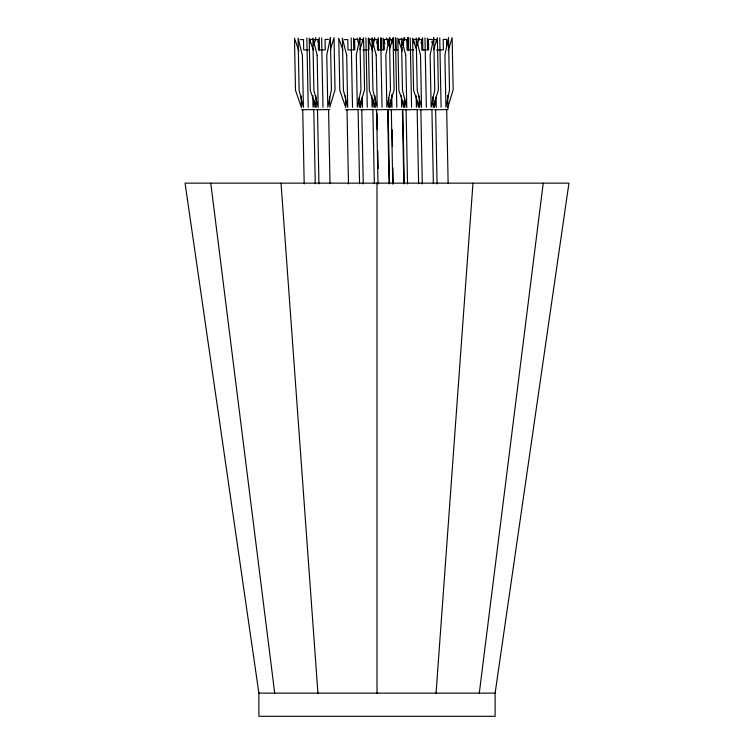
<?xml version="1.0" encoding="UTF-8"?>
<svg xmlns="http://www.w3.org/2000/svg" width="754" height="754" viewBox="0 0 754 754"><rect width="100%" height="100%" fill="white"/><g stroke="black" fill="none" stroke-linecap="round" stroke-linejoin="round"><path stroke-width="1.13" d="M436.057 693.124L472.975 183.147M479.29 693.124L543.229 183.147M495.114 693.124L568.94 183.147L185.06 183.147L258.886 693.124L258.886 716.3L495.114 716.3L495.114 693.124L258.886 693.124M314.041 45.344L315.624 37.775L315.672 40.085M314.39 100.706L313.033 107.191L312.806 95.607M372.203 49.67L374.681 37.775L374.729 40.085M373.673 99.622L372.09 107.191L371.863 95.607M388.979 42.092L389.884 37.775L389.931 40.085M401.731 49.67L402.184 47.502M402.636 45.344L404.21 37.775L404.257 40.085M403.296 44.26L403.748 42.092M404.191 39.934L404.644 37.775L404.691 40.085M402.975 100.706L401.618 107.191L401.392 95.607M417.396 45.344L418.979 37.775L419.026 40.085M417.744 100.706L416.387 107.191L416.161 95.607M317.943 42.035L319.253 37.7L319.507 50.443M330.412 49.613L334.022 37.7L335.04 89.82L329.79 107.153L329.583 96.729M315.681 104.985L315.031 107.153L314.936 102.525M359.941 49.613L363.551 37.7L364.568 89.82L359.319 107.153L359.14 97.888M376.67 43.119L378.31 37.7L378.565 50.443M389.469 49.613L393.079 37.7L394.097 89.82L388.847 107.153L388.668 97.888M392.523 40.952L393.513 37.7L393.758 50.443M375.068 103.901L374.088 107.153L374.041 104.834M406.858 40.952L407.848 37.7L408.093 50.443M407.622 39.868L408.272 37.7L408.527 50.443M389.941 104.985L389.281 107.153L389.234 104.834M420.968 43.119L422.608 37.7L422.862 50.443M404.596 103.901L403.616 107.153L403.569 104.834M433.767 49.613L437.377 37.7L438.394 89.82L433.145 107.153L432.937 96.729M419.036 104.985L418.376 107.153L418.291 102.525M448.196 50.697L452.136 37.7L453.154 89.82L447.904 107.153M300.092 39.651L303.494 39.585L303.692 49.962L308.857 49.858M313.702 39.387L310.299 39.453L310.365 42.912M314.852 39.651L318.254 39.585L318.461 49.962L325.266 49.83L325.059 39.453L328.461 39.387M344.38 39.651L347.783 39.585L347.99 49.962L354.795 49.83L354.587 39.453L357.99 39.387M359.149 39.651L362.551 39.585L362.599 41.894M372.759 39.387L369.356 39.453L369.422 42.912M373.909 39.651L377.745 39.585M387.952 39.387L384.125 39.453L384.323 49.83L377.518 49.962L377.311 39.585M388.678 39.651L392.08 39.585L392.146 43.044M402.287 39.387L398.885 39.453L398.951 42.912M389.111 39.651L392.514 39.585M399.318 39.453L402.721 39.387M403.437 39.651L406.849 39.585L407.047 49.962L413.852 49.83M417.056 39.387L413.654 39.453L413.72 42.912M418.206 39.651L421.609 39.585L421.816 49.962L428.621 49.83L428.413 39.453L431.816 39.387M432.975 39.651L436.377 39.585L436.415 41.894M362.749 49.962L367.914 49.858M393.927 49.934L397.876 49.858M436.575 49.962L443.38 49.83L443.182 39.453L446.585 39.387L446.717 46.399M301.459 109.801L315.078 109.537M316.228 109.801L329.837 109.537M345.756 109.801L359.366 109.537M360.525 109.801L374.135 109.537M375.285 109.801L389.328 109.537M390.054 109.801L404.097 109.537M404.813 109.801L418.423 109.537M419.582 109.801L433.192 109.537M434.342 109.801L447.951 109.537L447.678 95.504M428.461 41.395L427.358 38.181L427.584 49.764M416.66 49.953L412.589 38.181L413.607 90.31L419.535 107.426L419.309 95.843M433.182 104.212L434.295 107.426L434.229 103.948M402.268 51.018L397.829 38.181L398.847 90.31L404.766 107.426L404.587 98.152M384.908 43.534L383.06 38.181L383.286 49.764M369.837 41.395L368.725 38.181L368.951 49.764M372.74 51.018L368.291 38.181L369.319 90.31L375.238 107.426L375.011 95.843M389.262 105.287L390.007 107.426L389.959 105.108M354.644 41.395L353.532 38.181L353.758 49.764M342.834 49.953L338.763 38.181L339.79 90.31L345.709 107.426L345.483 95.843M359.366 104.212L360.478 107.426L360.403 103.948M313.306 49.953L309.234 38.181L310.252 90.31L316.18 107.426L315.954 95.843M298.914 51.018L294.475 38.181L295.493 90.31L301.411 107.426L301.185 95.843M431.788 41.329L432.589 44.543M434.681 100.951L436.293 107.379L436.085 96.955M386.689 38.115L388.564 45.617M390.12 99.877L391.995 107.379L391.75 94.646M373.701 43.468L372.353 38.115L372.429 41.593M357.16 38.115L358.772 44.543M360.855 100.951L362.467 107.379L362.259 96.955M210.771 183.147L274.71 693.124M281.025 183.147L317.943 693.124M446.688 109.556L448.14 183.722M439.742 37.945L441.099 107.285M435.614 109.773L437.066 183.938M431.919 109.556L433.371 183.722M424.983 37.945L426.34 107.285M420.845 109.773L422.297 183.938M417.16 109.556L418.611 183.722M410.214 37.945L411.571 107.285M406.086 109.773L407.537 183.938M402.825 109.556L404.276 183.722M402.391 109.556L403.842 183.722M395.888 37.945L396.133 50.688M395.454 37.945L396.811 107.285M392.146 129.792L392.466 146.267M392.881 167.454L393.202 183.938M391.317 109.773L392.768 183.938M388.065 109.556L389.516 183.722M387.631 109.556L389.083 183.722M381.119 37.945L381.373 50.688M380.685 37.945L382.042 107.285M377.057 113.307L377.377 129.792M377.792 150.979L378.14 168.632M376.557 109.773L378.008 183.938M372.862 109.556L374.314 183.722M365.926 37.945L367.283 107.285M361.788 109.773L363.239 183.938M358.103 109.556L359.554 183.722M351.157 37.945L352.514 107.285M347.019 109.773L348.471 183.938M328.574 109.556L330.026 183.722M321.628 37.945L322.985 107.285M317.491 109.773L318.942 183.938M313.805 109.556L315.257 183.722M306.859 37.945L308.216 107.285M302.731 109.773L304.182 183.938M377 183.147L377 693.124M330.393 37.775L326.774 55.07L327.802 107.191L331.411 89.896L330.393 37.775M359.922 37.775L356.303 55.07L357.33 107.191L360.94 89.896L359.922 37.775M389.45 37.775L385.841 55.07L386.859 107.191L390.468 89.896L389.45 37.775M433.748 37.775L430.129 55.07L431.147 107.191L434.766 89.896L433.748 37.775M448.507 37.775L444.898 55.07L445.916 107.191L449.525 89.896L448.507 37.775M420.506 55.259L416.217 38.115L417.235 90.235L421.524 107.379L420.506 55.259M405.737 55.259L401.458 38.115L402.476 90.235L406.764 107.379L405.737 55.259M376.208 55.259L371.929 38.115L372.947 90.235L377.236 107.379L376.208 55.259M346.68 55.259L342.391 38.115L343.419 90.235L347.707 107.379L346.68 55.259M317.151 55.259L312.863 38.115L313.89 90.235L318.169 107.379L317.151 55.259M302.392 55.259L298.103 38.115L299.121 90.235L303.41 107.379L302.392 55.259"/></g></svg>
